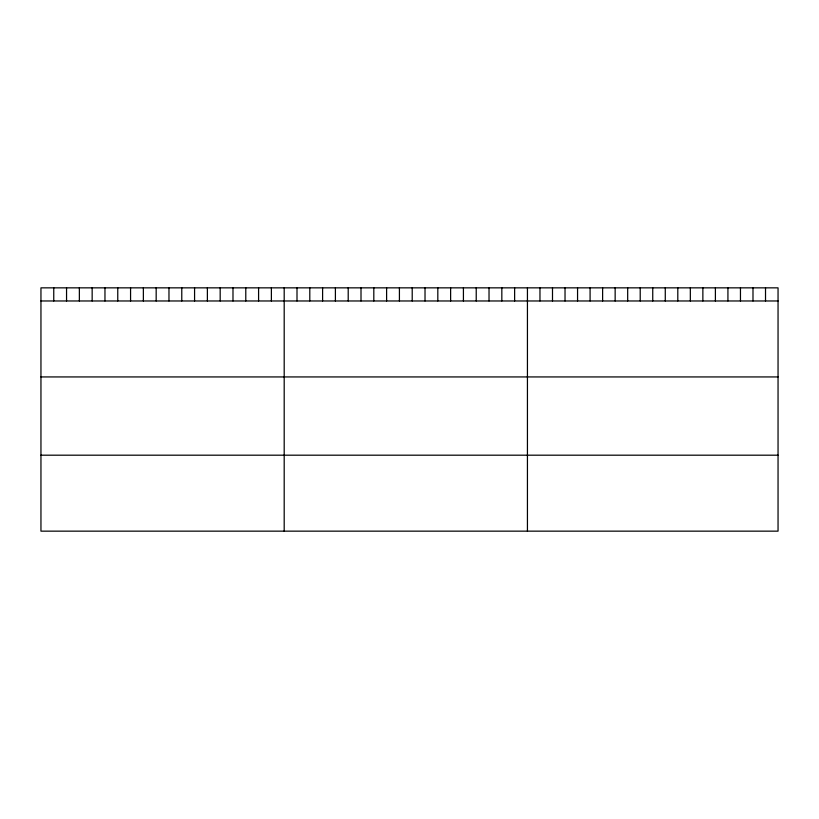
<?xml version="1.0" encoding="UTF-8"?>
<svg xmlns="http://www.w3.org/2000/svg" width="819" height="819" viewBox="0 0 819 819"><rect width="100%" height="100%" fill="white"/><g stroke="black" fill="none" stroke-linecap="round" stroke-linejoin="round"><path stroke-width="1.23" d="M778.05 300.972L778.05 531.152L40.95 531.152L40.95 287.848L778.05 287.848L778.05 300.972L40.95 300.972M40.95 376.935L778.05 376.935M40.95 455.19L778.05 455.19M765.519 287.848L765.519 300.972M752.989 287.848L752.989 300.972M740.458 287.848L740.458 300.972M727.927 287.848L727.927 300.972M715.396 287.848L715.396 300.972M702.866 287.848L702.866 300.972M690.335 287.848L690.335 300.972M677.804 287.848L677.804 300.972M665.274 287.848L665.274 300.972M652.743 287.848L652.743 300.972M640.212 287.848L640.212 300.972M627.682 287.848L627.682 300.972M615.151 287.848L615.151 300.972M602.62 287.848L602.62 300.972M590.089 287.848L590.089 300.972M577.559 287.848L577.559 300.972M565.028 287.848L565.028 300.972M552.497 287.848L552.497 300.972M539.967 287.848L539.967 300.972M527.436 287.848L527.436 531.152M514.629 287.848L514.629 300.972M501.832 287.848L501.832 300.972M489.025 287.848L489.025 300.972M476.228 287.848L476.228 300.972M463.421 287.848L463.421 300.972M450.624 287.848L450.624 300.972M437.817 287.848L437.817 300.972M425.02 287.848L425.02 300.972M412.213 287.848L412.213 300.972M399.416 287.848L399.416 300.972M386.609 287.848L386.609 300.972M373.812 287.848L373.812 300.972M361.005 287.848L361.005 300.972M348.208 287.848L348.208 300.972M335.401 287.848L335.401 300.972M322.604 287.848L322.604 300.972M309.797 287.848L309.797 300.972M297 287.848L297 300.972M284.193 287.848L284.193 531.152M271.386 287.848L271.386 300.972M258.589 287.848L258.589 300.972M245.782 287.848L245.782 300.972M232.985 287.848L232.985 300.972M220.178 287.848L220.178 300.972M207.381 287.848L207.381 300.972M194.574 287.848L194.574 300.972M181.777 287.848L181.777 300.972M168.97 287.848L168.97 300.972M156.173 287.848L156.173 300.972M143.366 287.848L143.366 300.972M130.569 287.848L130.569 300.972M117.762 287.848L117.762 300.972M104.965 287.848L104.965 300.972M92.158 287.848L92.158 300.972M79.361 287.848L79.361 300.972M66.554 287.848L66.554 300.972M53.757 287.848L53.757 300.972"/></g></svg>
